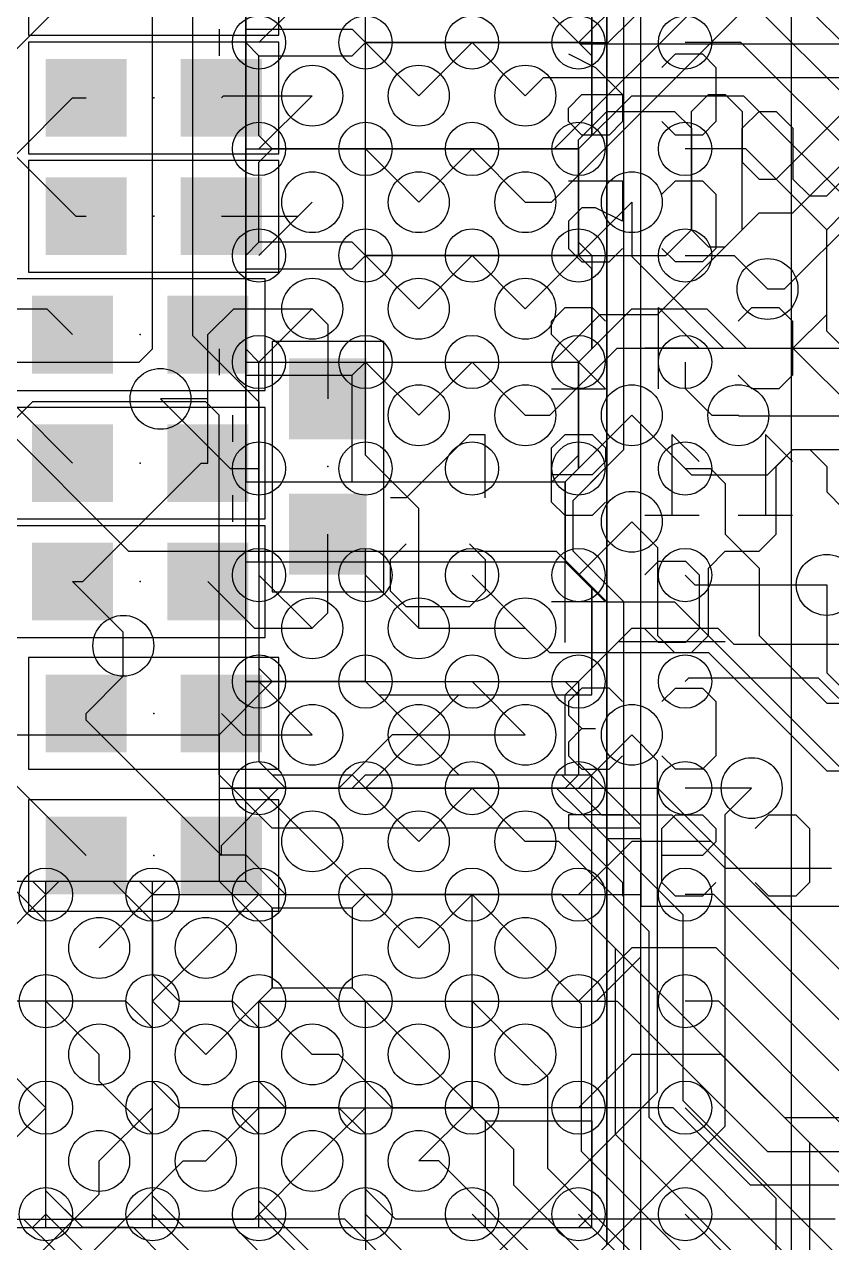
# Model space of a CAD drawing. Extents: x -61 to 136, y 23 to 123.
# Drawn here: x 74.24 to 80.3, y 63.39 to 72.54 of the extents above; entities that cross this region are included whole.
import ezdxf

# ---------------------------------------------------------------- set-up
doc = ezdxf.new("R2010")
doc.units = 0
for name, color, linetype in [('1', 14, 'CONTINUOUS'), ('13', 94, 'CONTINUOUS'), ('14', 94, 'CONTINUOUS'), ('15', 54, 'CONTINUOUS'), ('16', 134, 'CONTINUOUS'), ('18', 94, 'CONTINUOUS'), ('2', 251, 'CONTINUOUS'), ('21', 251, 'CONTINUOUS'), ('24', 54, 'CONTINUOUS'), ('26', 54, 'CONTINUOUS'), ('3', 214, 'CONTINUOUS'), ('4', 214, 'CONTINUOUS'), ('40', 134, 'CONTINUOUS'), ('41', 14, 'CONTINUOUS')]:
    doc.layers.add(name, color=color, linetype=linetype)

# ---------------------------------------------------------------- blocks, each defined once
blk = doc.blocks.new('RECT')
blk.add_solid([(-0.5, -0.5), (0.5, -0.5), (-0.5, 0.5), (0.5, 0.5)])
blk = doc.blocks.new('PIE')
blk.add_circle((0, 0), 0.5)
blk = doc.blocks.new('ROUNDV')
blk.add_circle((0, 0), 0.5)

msp = doc.modelspace()

# ---------------------------------------------------------------- linework, layer by layer
at = {"layer": '1'}
for p, q in [((81.661, 71.12), (79.581, 73.2)), ((76.4, 72.8), (76, 72.4)), ((78.4, 72.4), (78.8, 72.8)), ((79.6, 72.8), (81.407, 70.993)), ((76.8, 72.4), (77.2, 72)), ((77.6, 72.4), (78, 72)), ((79.619, 72.4), (79.2, 72.4)), ((81.153, 70.866), (79.619, 72.4)), ((76.4, 72), (76, 71.6)), ((78.4, 71.6), (78.8, 72)), ((78.8, 72), (79.638, 72)), ((79.638, 72), (80.7085, 70.9295)), ((76.8, 71.6), (77.2, 71.2)), ((77.6, 71.6), (78, 71.2)), ((79.657, 71.6), (79.2, 71.6)), ((80.264, 70.993), (79.657, 71.6)), ((76.4, 71.2), (76, 70.8)), ((78.4, 70.8), (78.8, 71.2)), ((80.264, 70.231), (80.264, 70.993)), ((76.8, 70.8), (77.2, 70.4)), ((77.6, 70.8), (78, 70.4)), ((79.2, 70.8), (79.568, 70.8)), ((79.568, 70.8), (79.8195, 70.5485)), ((76.4, 70.4), (76, 70)), ((78.4, 70), (78.8, 70.4)), ((78.8, 70.4), (79.3635, 70.4)), ((79.3635, 70.4), (79.6595, 70.104)), ((81.661, 68.834), (80.264, 70.231)), ((79.6595, 70.104), (80.01, 70.104)), ((80.01, 70.104), (81.026, 69.088)), ((76.8, 70), (77.2, 69.6)), ((77.6, 70), (78, 69.6)), ((79.2, 70), (79.2, 69.8)), ((75.2602, 69.723), (75.7832, 69.2)), ((79.2, 69.8), (79.4, 69.6)), ((78.4, 69.2), (78.8, 69.6)), ((79.4, 69.6), (79.6, 69.6)), ((79.883, 69.215), (80.01, 69.342)), ((80.01, 69.342), (80.137, 69.342)), ((80.137, 69.342), (80.264, 69.215)), ((75.7832, 69.2), (76, 69.2)), ((79.2, 69.2), (79.39, 69.2)), ((79.39, 69.2), (79.502, 69.088)), ((79.883, 68.707), (79.883, 69.215)), ((80.264, 69.215), (80.264, 69.0245)), ((79.502, 69.088), (79.502, 68.707)), ((80.264, 69.0245), (80.391, 68.8975)), ((78.4, 68.4), (78.8, 68.8)), ((79.502, 68.707), (79.629, 68.58)), ((79.756, 68.58), (79.883, 68.707)), ((79.629, 68.58), (79.756, 68.58)), ((76.4, 68), (76, 68.4)), ((76.8, 68.4), (77.2, 68)), ((78, 68), (77.6, 68.4)), ((79.2, 68.4), (79.274, 68.326)), ((79.274, 68.326), (80.264, 68.326)), ((78.4, 67.6), (78.8, 68)), ((78.8, 68), (79.447, 68)), ((79.447, 68), (79.5655, 67.8815)), ((79.5655, 67.8815), (80.7085, 67.8815)), ((79.2, 67.6), (79.2275, 67.6275)), ((79.2275, 67.6275), (80.2005, 67.6275)), ((80.2005, 67.6275), (81.026, 66.802)), ((76.4, 67.2), (76, 67.6)), ((77.2, 67.2), (76.8, 67.6)), ((78, 67.2), (77.6, 67.6)), ((78.8, 67.2), (78.4, 66.8)), ((76.4, 66.4), (76, 66.8)), ((77.2, 66.4), (76.8, 66.8)), ((78, 66.4), (77.6, 66.8)), ((79.7, 66.8), (79.2, 66.8)), ((78.8, 66.4), (78.4, 66)), ((79.396, 66.4), (78.8, 66.4)), ((81.153, 64.643), (79.396, 66.4)), ((74, 65.6), (74.4, 66)), ((75.2, 66), (74.8, 65.6)), ((75.6, 65.6), (76, 66)), ((77.2, 65.6), (76.8, 66)), ((78, 65.6), (77.6, 66)), ((79.415, 66), (79.2, 66)), ((80.899, 64.516), (79.415, 66)), ((78.8, 65.6), (78.4, 65.2)), ((79.434, 65.6), (78.8, 65.6)), ((80.645, 64.389), (79.434, 65.6)), ((74.8, 64.8), (74.4, 65.2)), ((75.2, 65.2), (75.6, 64.8)), ((76.4, 64.8), (76, 65.2)), ((77.2, 64.8), (76.8, 65.2)), ((78, 64.8), (77.6, 65.2)), ((79.453, 65.2), (79.2, 65.2)), ((80.391, 64.262), (79.453, 65.2)), ((78.8, 64.8), (78.4, 64.4)), ((79.472, 64.8), (78.8, 64.8)), ((80.137, 64.135), (79.472, 64.8)), ((74, 64), (74.4, 64.4)), ((74.8, 64), (75.2, 64.4)), ((75.6, 64), (76, 64.4)), ((76.4, 64), (76.8, 64.4)), ((77.2, 64), (77.6, 64.4)), ((79.883, 63.717), (79.2, 64.4)), ((80.137, 59.563), (80.137, 64.135)), ((79.883, 59.69), (79.883, 63.717)), ((74.8, 63.2), (74.4, 63.6)), ((75.6, 63.2), (75.2, 63.6)), ((76.4, 63.2), (76, 63.6)), ((77.2, 63.2), (76.8, 63.6)), ((78, 63.2), (77.6, 63.6)), ((78.8, 63.2), (78.4, 63.6)), ((79.629, 63.171), (79.2, 63.6))]:
    msp.add_line(p, q, dxfattribs=at)
at = {"layer": '13'}
for p, q in [((78.613, 63.373), (78.613, 79.883)), ((75.9, 72.5), (75.9, 73.2)), ((78.5, 73.2), (78.5, 72.4)), ((75.9, 71.6), (75.9, 72.5)), ((75.9, 72.5), (76.7, 72.5)), ((76.7, 72.5), (76.8, 72.4)), ((76.8, 72.4), (78.5, 72.4)), ((78.5, 71.7), (78.5, 72.4)), ((78.4, 71.6), (78.5, 71.7)), ((75.9, 70.7), (75.9, 71.6)), ((75.9, 71.6), (78.4, 71.6)), ((78.4, 71.6), (78.4, 70.8)), ((76.7, 70.7), (76.8, 70.8)), ((76.8, 70.8), (78.4, 70.8)), ((78.4, 70.8), (78.5, 70.7)), ((75.9, 69.9), (75.9, 70.7)), ((75.9, 70.7), (76.7, 70.7)), ((78.5, 70.1), (78.5, 70.7)), ((78.4, 70), (78.5, 70.1)), ((76.7, 69.9), (76.8, 70)), ((76.8, 70), (78.4, 70)), ((78.4, 70), (78.4, 69.2)), ((75.9, 66.8), (75.9, 69.9)), ((75.9, 69.9), (76.7, 69.9)), ((78.4, 69.2), (78.3, 69.1)), ((78.3, 69.1), (78.3, 68.5)), ((78.5, 68.3), (78.3, 68.5)), ((78.5, 67.7), (78.5, 68.3)), ((78.3, 67.5), (78.5, 67.7)), ((78.3, 66.9), (78.3, 67.5)), ((76.7, 66.8), (76.8, 66.9)), ((76.8, 66.9), (78.3, 66.9)), ((75.9, 66.8), (76.7, 66.8)), ((76.8, 66), (76.4, 66.4)), ((78.272, 66), (76.8, 66)), ((80.518, 63.754), (78.272, 66))]:
    msp.add_line(p, q, dxfattribs=at)
at = {"layer": '14'}
for p, q in [((78.613, 79.883), (78.613, 63.373)), ((76.8, 69.3), (76.8, 78)), ((78, 72.8), (78.41, 72.39)), ((78.41, 72.39), (90.297, 72.39)), ((78, 72), (78.136, 72.136)), ((78.136, 72.136), (90.17, 72.136)), ((78.4, 71.669), (78.613, 71.882)), ((78.613, 71.882), (79.121, 71.882)), ((79.121, 71.882), (79.248, 71.755)), ((79.629, 71.755), (79.756, 71.882)), ((79.756, 71.882), (79.883, 71.882)), ((79.883, 71.882), (80.01, 71.755)), ((79.248, 71.755), (79.248, 70.993)), ((79.629, 70.993), (79.629, 71.755)), ((80.01, 71.755), (80.01, 71.374)), ((78.4, 70.8), (78.4, 71.669)), ((79.9465, 70.5485), (81.026, 71.628)), ((80.01, 71.374), (80.137, 71.247)), ((80.264, 71.247), (80.391, 71.374)), ((78.8, 71.2), (78.8, 70.7933)), ((80.137, 71.247), (80.264, 71.247)), ((79.248, 70.993), (79.375, 70.866)), ((79.502, 70.866), (79.629, 70.993)), ((79.375, 70.866), (79.502, 70.866)), ((78, 70.4), (78.4, 70.8)), ((78.8, 70.7933), (79.4893, 70.104)), ((79.8195, 70.5485), (79.9465, 70.5485)), ((79.4893, 70.104), (80.391, 70.104)), ((77.2, 68.9), (76.8, 69.3)), ((77.2, 68), (77.2, 68.9)), ((76.8, 67.6), (76.8, 68.6)), ((77.2, 68), (78, 68)), ((78.3, 67.5), (78.7, 67.9)), ((78.7, 67.9), (79.5, 67.9)), ((76.8, 67.6), (75.9, 67.6)), ((77.2, 67.2), (76.8, 67.6)), ((77.2, 67.2), (77.5, 67.5)), ((77.5, 67.5), (78.3, 67.5)), ((77, 67.2), (76.6, 66.8)), ((77.2, 67.2), (77, 67.2)), ((77.2, 67.2), (77.5, 66.9)), ((77.5, 66.9), (78.273, 66.9)), ((78.273, 66.9), (78.573, 66.6)), ((76.6, 66.8), (75.8, 66.8)), ((78.573, 66.6), (79.1, 66.6)), ((79.1, 66.6), (79.5, 66.2)), ((79.5, 66.2), (80.3, 66.2)), ((74.4, 65.8), (74.15, 66.05)), ((74.8, 65.6), (75.2, 66)), ((75.2, 66), (78.272, 66)), ((78.272, 66), (79.9465, 64.3255)), ((74.4, 63.776), (74.4, 65.8)), ((75.2, 65.2), (75.6, 65.6)), ((75.2, 64.6), (75.2, 65.2)), ((75.6, 64.8), (76, 65.2)), ((76, 65.2), (78.691, 65.2)), ((78.691, 65.2), (79.8195, 64.0715)), ((76.6, 64.8), (76.4, 64.8)), ((77, 64.4), (76.6, 64.8)), ((75.4, 64.4), (75.2, 64.6)), ((76.6, 64.4), (75.4, 64.4)), ((76.8, 64.2), (76.6, 64.4)), ((79.11, 64.4), (77, 64.4)), ((79.6925, 63.8175), (79.11, 64.4)), ((79.9465, 64.3255), (80.7085, 64.3255)), ((76.8, 63.789), (76.8, 64.2)), ((79.8195, 64.0715), (80.5815, 64.0715)), ((74.6125, 63.5635), (74.4, 63.776)), ((77.0255, 63.5635), (76.8, 63.789)), ((80.4545, 63.8175), (79.6925, 63.8175)), ((74.4855, 63.3095), (74.2315, 63.5635)), ((76.6445, 63.5635), (74.6125, 63.5635)), ((76.8985, 63.3095), (76.6445, 63.5635)), ((80.3275, 63.5635), (77.0255, 63.5635))]:
    msp.add_line(p, q, dxfattribs=at)
at = {"layer": '15'}
for p, q in [((75.5, 75.8), (75.5, 70.2)), ((75.2, 70.1), (75.2, 75.7)), ((75.9, 72.4), (75.9, 73.2)), ((76.8, 72.4), (76.8, 73.1)), ((78.5, 72.5), (78.5, 73.1)), ((78.4, 72.4), (78.5, 72.5)), ((76, 72.3), (75.9, 72.4)), ((76.7, 72.3), (76.8, 72.4)), ((78.4, 72.4), (76.8, 72.4)), ((78.5, 72.3), (78.4, 72.4)), ((76, 72.3), (76.7, 72.3)), ((76, 71.7), (76, 72.3)), ((78.5, 71.7), (78.5, 72.3)), ((76.1, 71.6), (76, 71.7)), ((78.4, 71.6), (78.5, 71.7)), ((76, 71.5), (76.1, 71.6)), ((78.4, 71.6), (76.1, 71.6)), ((78.4, 70.8), (78.4, 71.6)), ((76, 70.9), (76, 71.5)), ((75.9, 70.8), (76, 70.9)), ((76.7, 70.9), (76, 70.9)), ((76.8, 70.8), (76.7, 70.9)), ((75.9, 70.1), (75.9, 70.8)), ((76.8, 70), (76.8, 70.8)), ((76.8, 70.8), (78.4, 70.8)), ((78.4, 70.8), (78.5, 70.7)), ((78.5, 70.1), (78.5, 70.7)), ((75.5, 70.2), (76, 69.7)), ((75.1, 70), (75.2, 70.1)), ((76, 70), (75.9, 70.1)), ((78.4, 70), (78.5, 70.1)), ((73.8, 70), (75.1, 70)), ((76, 69.9), (76, 70)), ((76.7, 69.9), (76.8, 70)), ((76.8, 70), (78.4, 70)), ((78.4, 69.2), (78.4, 70)), ((76, 69.1), (76, 69.9)), ((76, 69.9), (76.7, 69.9)), ((76.7, 69.1), (76.7, 69.9)), ((74.3, 69.7), (73.5, 68.9)), ((75.6, 69.7), (74.3, 69.7)), ((75.7, 69.6), (75.6, 69.7)), ((76, 69.7), (76, 67)), ((75.7, 66.9), (75.7, 69.6)), ((78.3, 69.1), (78.4, 69.2)), ((76, 68.5), (76, 69.1)), ((76, 69.1), (76.7, 69.1)), ((76.7, 69.1), (78.3, 69.1)), ((78.3, 68.5), (78.3, 69.1)), ((76, 68.5), (76, 67.7)), ((76, 68.5), (78.3, 68.5)), ((78.3, 68.5), (78.5, 68.3)), ((78.5, 68.3), (78.5, 67.7)), ((76, 67.7), (76.1, 67.6)), ((78.4, 67.6), (78.5, 67.7)), ((76.1, 67.6), (76, 67.5)), ((76.1, 67.6), (78.4, 67.6)), ((78.4, 67.6), (78.4, 66.9)), ((76, 67.5), (76, 67)), ((76, 67), (76.2, 66.8)), ((76, 67), (76.1, 66.9)), ((76.1, 66.5), (75.7, 66.9)), ((76.1, 66.9), (76.7, 66.9)), ((76.7, 66.9), (76.8, 66.8)), ((78.4, 66.9), (78.3, 66.8)), ((76.2, 66.8), (78.996, 66.8)), ((78.3, 66.8), (76.8, 66.8)), ((78.996, 66.8), (84.074, 61.722)), ((78.867, 66.5), (76.1, 66.5)), ((78.867, 63.119), (78.867, 66.5)), ((73.7, 66.1), (74.3, 66.1)), ((74.3, 66.1), (74.4, 66)), ((74.4, 66), (74.5, 66.1)), ((74.5, 66.1), (75.1, 66.1)), ((75.1, 66.1), (75.2, 66)), ((75.2, 66), (75.3, 66.1)), ((75.3, 66.1), (75.9, 66.1)), ((75.9, 66.1), (76.1, 65.9)), ((74.4, 63.6), (74.4, 66)), ((75.2, 63.5), (75.2, 66)), ((76.7, 65.9), (76.8, 66)), ((77.6, 66), (76.8, 66)), ((77.6, 66), (78.5, 66)), ((77.6, 65.2), (77.6, 66)), ((78.5, 65.2), (78.5, 66)), ((76.1, 65.3), (76.1, 65.9)), ((76.1, 65.9), (76.7, 65.9)), ((76.7, 65.9), (76.7, 65.3)), ((76, 65.2), (76.1, 65.3)), ((76.8, 65.2), (76.7, 65.3)), ((76, 64.4), (76, 65.2)), ((76.8, 64.4), (76.8, 65.2)), ((76.8, 65.2), (77.6, 65.2)), ((77.6, 64.4), (77.6, 65.2)), ((77.6, 65.2), (78.5, 65.2)), ((78.5, 64.3), (78.5, 65.2)), ((76, 63.5), (76, 64.4)), ((76, 64.4), (76.8, 64.4)), ((76.8, 63.5), (76.8, 64.4)), ((76.8, 64.4), (77.6, 64.4)), ((77.7, 64.3), (77.6, 64.4)), ((77.7, 63.5), (77.7, 64.3)), ((77.7, 64.3), (78.5, 64.3)), ((78.5, 64.3), (78.5, 63.6)), ((74.3, 63.5), (74.4, 63.6)), ((74.4, 63.6), (74.5, 63.5)), ((78.4, 63.5), (78.5, 63.6)), ((73.7, 63.5), (74.3, 63.5)), ((74.5, 63.5), (75.2, 63.5)), ((75.2, 63.5), (76, 63.5)), ((76, 63.5), (76.8, 63.5)), ((76.8, 63.5), (77.7, 63.5)), ((77.7, 63.5), (78.4, 63.5))]:
    msp.add_line(p, q, dxfattribs=at)
at = {"layer": '16'}
for p, q in [((78.623, 72.4), (79.375, 73.152)), ((74.7014, 72.8726), (74, 72.1712)), ((78.2167, 71.6), (79.5147, 72.898)), ((78.1977, 71.2), (79.6417, 72.644)), ((77.2, 72), (77.6, 72.4)), ((77.6, 72.4), (78.623, 72.4)), ((79.883, 71.374), (80.899, 72.39)), ((80.01, 71.12), (81.026, 72.136)), ((79.248, 71.882), (79.375, 72.009)), ((79.375, 72.009), (79.502, 72.009)), ((79.502, 72.009), (79.629, 71.882)), ((74.168, 71.5518), (74.5998, 71.9836)), ((74.5998, 71.9836), (74.7014, 71.9836)), ((75.7174, 71.9836), (75.7338, 72)), ((75.7338, 72), (76.4, 72)), ((79.248, 70.993), (79.248, 71.882)), ((79.629, 71.882), (79.629, 71.501)), ((74.168, 71.5518), (74.6252, 71.0946)), ((77.2, 71.2), (77.6, 71.6)), ((77.6, 71.6), (78.2167, 71.6)), ((79.629, 71.501), (79.756, 71.374)), ((79.756, 71.374), (79.883, 71.374)), ((76.2946, 71.0946), (76.4, 71.2)), ((78, 71.2), (78.1977, 71.2)), ((74.6252, 71.0946), (74.7014, 71.0946)), ((75.7174, 71.0946), (76.2946, 71.0946)), ((78.994, 70.358), (79.756, 71.12)), ((79.756, 71.12), (80.01, 71.12)), ((80.264, 70.993), (80.391, 71.12)), ((79.055, 70.8), (79.248, 70.993)), ((80.264, 70.358), (80.264, 70.993)), ((77.2, 70.4), (77.6, 70.8)), ((77.6, 70.8), (79.055, 70.8)), ((74, 70.4), (74.4054, 70.4)), ((74.4054, 70.4), (74.5998, 70.2056)), ((75.6158, 70.2056), (75.8102, 70.4)), ((75.8102, 70.4), (76.4, 70.4)), ((76.4, 70.4), (76.5175, 70.2825)), ((78.2042, 70), (78.5622, 70.358)), ((78.5622, 70.358), (78.994, 70.358)), ((80.01, 70.104), (80.264, 70.358)), ((76.5175, 70.2825), (76.5175, 69.723)), ((75.6158, 69.723), (75.6158, 70.2056)), ((78.1852, 69.6), (78.6892, 70.104)), ((78.6892, 70.104), (80.01, 70.104)), ((77.2, 69.6), (77.6, 70)), ((77.6, 70), (78.2042, 70)), ((75.6158, 69.723), (75.2602, 69.723)), ((75.6158, 69.2404), (75.6158, 69.723)), ((74.1652, 69.675), (74.5998, 69.2404)), ((78, 69.6), (78.1852, 69.6)), ((78.8, 69.6), (79.2485, 69.1515)), ((79.6, 69.6), (79.604, 69.596)), ((79.604, 69.596), (83.312, 69.596)), ((79.8195, 69.1515), (80.01, 69.342)), ((80.01, 69.342), (83.439, 69.342)), ((74.676, 68.3514), (75.565, 69.2404)), ((75.565, 69.2404), (75.6158, 69.2404)), ((79.2485, 69.1515), (79.8195, 69.1515)), ((76.5175, 68.1175), (76.5175, 68.707)), ((74.9808, 67.9704), (74.5998, 68.3514)), ((74.5998, 68.3514), (74.676, 68.3514)), ((75.6158, 68.3514), (75.9672, 68)), ((80.264, 68.326), (80.264, 67.6656)), ((76.4, 68), (76.5175, 68.1175)), ((75.9672, 68), (76.4, 68)), ((77.2, 68), (78, 68)), ((78, 68), (78.182, 67.818)), ((74.9808, 67.8688), (74.9808, 67.9704)), ((74.9808, 67.6402), (74.9808, 67.8688)), ((78.182, 67.818), (79.375, 67.818)), ((79.375, 67.818), (80.264, 66.929)), ((74.7014, 67.3608), (74.9808, 67.6402)), ((80.264, 67.6656), (80.5561, 67.3735)), ((74.7014, 67.31), (74.7014, 67.3608)), ((75.7174, 67.3608), (75.8782, 67.2)), ((75.7174, 66.294), (74.7014, 67.31)), ((75.8782, 67.2), (76.4, 67.2)), ((76.8, 66.8), (77.2, 67.2)), ((77.2, 67.2), (78, 67.2)), ((80.264, 66.929), (81.153, 66.929)), ((74.168, 66.8274), (74.7014, 66.294)), ((75.7174, 66.3702), (76.1472, 66.8)), ((76.1472, 66.8), (76.1972, 66.8)), ((76.1972, 66.8), (76.6, 66.8)), ((76.6, 66.8), (76.8, 66.8)), ((77.6, 66.8), (77.2, 66.4)), ((78.234, 66.8), (77.6, 66.8)), ((79.1845, 65.8495), (78.234, 66.8)), ((75.7174, 66.294), (75.7174, 66.3702)), ((78.253, 66.4), (78, 66.4)), ((78.9305, 65.7225), (78.253, 66.4)), ((77.6, 66), (77.2, 65.6)), ((78.272, 66), (77.6, 66)), ((78.6765, 65.5955), (78.272, 66)), ((79.1845, 64.4525), (79.1845, 65.8495)), ((78.9305, 64.3255), (78.9305, 65.7225)), ((78.4225, 65.1775), (78, 65.6)), ((78.6765, 64.1985), (78.6765, 65.5955)), ((78.4225, 64.0715), (78.4225, 65.1775)), ((77.9145, 64.0855), (77.2, 64.8)), ((78.1685, 64.6315), (78, 64.8)), ((78.1685, 63.9445), (78.1685, 64.6315)), ((81.534, 62.103), (79.1845, 64.4525)), ((81.28, 61.976), (78.9305, 64.3255)), ((81.026, 61.849), (78.6765, 64.1985)), ((77.9145, 63.8175), (77.9145, 64.0855)), ((80.772, 61.722), (78.4225, 64.0715)), ((72.136, 60.706), (75.43, 64)), ((74.8, 63.751), (74.8, 64)), ((75.43, 64), (75.6, 64)), ((77.351, 64), (77.2, 64)), ((80.01, 61.341), (77.351, 64)), ((80.518, 61.595), (78.1685, 63.9445)), ((80.264, 61.468), (77.9145, 63.8175)), ((71.882, 60.833), (74.8, 63.751))]:
    msp.add_line(p, q, dxfattribs=at)
at = {"layer": '2'}
for p, q in [((78.867, 63.119), (78.867, 80.137)), ((75.9, 72.5), (75.9, 73.2)), ((78.5, 72.4), (78.5, 73.2)), ((75.9, 72.5), (76.7, 72.5)), ((75.9, 71.6), (75.9, 72.5)), ((76.7, 72.5), (76.8, 72.4)), ((78.5, 72.4), (76.8, 72.4)), ((78.5, 71.7), (78.5, 72.4)), ((78.4, 71.6), (78.5, 71.7)), ((75.9, 71.6), (78.4, 71.6)), ((75.9, 70.7), (75.9, 71.6)), ((78.4, 71.6), (78.4, 70.8)), ((76.7, 70.7), (76.8, 70.8)), ((76.8, 70.8), (78.4, 70.8)), ((78.5, 70.7), (78.4, 70.8)), ((75.9, 70.7), (76.7, 70.7)), ((75.9, 70), (75.9, 70.7)), ((78.5, 70.1), (78.5, 70.7)), ((78.4, 70), (78.5, 70.1)), ((75.9, 69.1), (75.9, 70)), ((75.9, 70), (78.4, 70)), ((78.4, 70), (78.4, 69.2)), ((78.3, 69.1), (78.4, 69.2)), ((75.9, 68.5), (75.9, 69.1)), ((75.9, 69.1), (78.3, 69.1)), ((78.3, 68.5), (78.3, 69.1)), ((75.9, 67.6), (75.9, 68.5)), ((75.9, 68.5), (78.3, 68.5)), ((78.3, 68.5), (78.5, 68.3)), ((78.5, 67.5), (78.5, 68.3)), ((75.9, 67.6), (76.8, 67.6)), ((75.9, 66.8), (75.9, 67.6)), ((76.8, 67.6), (76.9, 67.5)), ((76.9, 67.5), (78.5, 67.5)), ((76.8, 66.8), (76.9, 66.9)), ((76.9, 66.9), (78.5, 66.9)), ((78.5, 66), (78.5, 66.9)), ((75.9, 66.8), (76.8, 66.8)), ((75.9, 66.1), (75.9, 66.8)), ((73.6, 66.1), (74.4, 66.1)), ((74.4, 66.1), (75.2, 66.1)), ((74.4, 63.5), (74.4, 66.1)), ((75.2, 63.5), (75.2, 66.1)), ((75.2, 66.1), (75.9, 66.1)), ((75.9, 66.1), (76.1, 65.9)), ((76.7, 65.9), (76.8, 66)), ((76.8, 66), (78.5, 66)), ((78.5, 65.2), (78.5, 66)), ((76.1, 65.9), (76.1, 65.3)), ((76.1, 65.9), (76.7, 65.9)), ((76, 65.2), (76.1, 65.3)), ((76.1, 65.3), (76.7, 65.3)), ((76.8, 65.2), (76.7, 65.3)), ((76, 63.5), (76, 65.2)), ((76.8, 65.2), (77.6, 65.2)), ((76.8, 63.5), (76.8, 65.2)), ((77.6, 65.2), (78.5, 65.2)), ((77.6, 65.2), (77.6, 64.4)), ((78.5, 63.5), (78.5, 65.2)), ((77.7, 64.3), (77.6, 64.4)), ((77.7, 63.5), (77.7, 64.3)), ((73.6, 63.5), (74.4, 63.5)), ((74.4, 63.5), (75.2, 63.5)), ((75.2, 63.5), (76, 63.5)), ((76, 63.5), (76.8, 63.5)), ((76.8, 63.5), (77.7, 63.5)), ((77.7, 63.5), (78.5, 63.5))]:
    msp.add_line(p, q, dxfattribs=at)
at = {"layer": '21'}
msp.add_line((80, 63), (80, 80.6), dxfattribs=at)
at = {"layer": '24'}
for p in [(75.2094, 71.9836), (75.2094, 71.0946), (75.1078, 70.2056), (75.1078, 69.2404), (76.5175, 69.215), (75.1078, 68.3514), (75.2094, 67.3608), (75.2094, 66.294)]:
    msp.add_point(p, dxfattribs=at)
at = {"layer": '26'}
for p, q in [((78.3237, 72.3143), (78.5271, 72.2126)), ((79.0253, 72.2126), (79.127, 72.3143)), ((79.127, 72.3143), (79.3304, 72.3143)), ((79.3304, 72.3143), (79.4321, 72.2126)), ((78.5271, 72.2126), (78.7304, 72.0093)), ((79.4321, 72.2126), (79.4321, 71.8059)), ((78.3237, 71.9076), (78.4254, 72.0093)), ((78.4254, 72.0093), (78.7304, 72.0093)), ((78.7304, 72.0093), (78.7304, 71.8059)), ((78.3237, 71.8059), (78.3237, 71.9076)), ((78.4254, 71.7042), (78.3237, 71.8059)), ((78.7304, 71.8059), (78.6288, 71.7042)), ((79.127, 71.7042), (79.0253, 71.8059)), ((79.4321, 71.8059), (79.3304, 71.7042)), ((78.6288, 71.7042), (78.4254, 71.7042)), ((79.3304, 71.7042), (79.127, 71.7042)), ((78.3237, 71.3618), (78.7304, 71.3618)), ((78.7304, 71.3618), (78.7304, 71.0568)), ((79.0253, 71.2601), (79.127, 71.3618)), ((79.127, 71.3618), (79.3304, 71.3618)), ((79.3304, 71.3618), (79.4321, 71.2601)), ((79.4321, 71.2601), (79.4321, 70.8534)), ((78.4254, 71.1584), (78.3237, 71.0568)), ((78.5271, 71.1584), (78.4254, 71.1584)), ((78.7304, 71.0568), (78.5271, 71.1584)), ((78.3237, 71.0568), (78.3237, 70.8534)), ((78.3237, 70.8534), (78.4254, 70.7517)), ((78.6288, 70.7517), (78.7304, 70.8534)), ((79.127, 70.7517), (79.0253, 70.8534)), ((79.4321, 70.8534), (79.3304, 70.7517)), ((78.4254, 70.7517), (78.6288, 70.7517)), ((79.3304, 70.7517), (79.127, 70.7517)), ((78.1967, 70.3076), (78.2984, 70.4093)), ((78.2984, 70.4093), (78.5018, 70.4093)), ((78.5018, 70.4093), (78.6034, 70.3076)), ((79, 69.7992), (79, 70.4093)), ((79, 70.4093), (79.3051, 70.1043)), ((79.6, 70.3076), (79.7017, 70.4093)), ((79.7017, 70.4093), (79.905, 70.4093)), ((79.905, 70.4093), (80.0067, 70.3076)), ((78.1967, 70.2059), (78.1967, 70.3076)), ((80.0067, 70.3076), (80.0067, 69.9009)), ((78.6034, 69.7992), (78.1967, 70.2059)), ((79.3051, 70.1043), (78.8983, 70.1043)), ((79.7017, 69.7992), (79.6, 69.9009)), ((80.0067, 69.9009), (79.905, 69.7992)), ((78.1967, 69.7992), (78.6034, 69.7992)), ((79.905, 69.7992), (79.7017, 69.7992)), ((77.5806, 69.454), (77.106, 68.9795)), ((77.6992, 69.454), (77.5806, 69.454)), ((77.6992, 68.9795), (77.6992, 69.454)), ((78.1967, 69.3551), (78.2984, 69.4568)), ((78.2984, 69.4568), (78.5018, 69.4568)), ((78.5018, 69.4568), (78.6034, 69.3551)), ((79.3051, 69.2534), (79.1017, 69.4568)), ((79.1017, 69.4568), (79.1017, 68.8467)), ((80.0067, 69.2534), (79.8033, 69.4568)), ((79.8033, 69.4568), (79.8033, 68.8467)), ((78.1967, 68.9484), (78.1967, 69.3551)), ((78.6034, 69.3551), (78.6034, 69.2534)), ((78.6034, 69.2534), (78.5018, 69.1518)), ((78.5018, 69.1518), (78.1967, 69.1518)), ((77.106, 68.9795), (76.9874, 68.9795)), ((78.2984, 68.8467), (78.1967, 68.9484)), ((78.6034, 68.9484), (78.5018, 68.8467)), ((78.5018, 68.8467), (78.2984, 68.8467)), ((79.3051, 68.8467), (78.8983, 68.8467)), ((80.0067, 68.8467), (79.6, 68.8467)), ((76.9874, 68.5168), (77.106, 68.6354)), ((77.5806, 68.6354), (77.6992, 68.5168)), ((76.9874, 68.2795), (76.9874, 68.5168)), ((77.6992, 68.5168), (77.6992, 68.2795)), ((78.2984, 67.8942), (78.2984, 68.5043)), ((78.2984, 68.5043), (78.6034, 68.1993)), ((78.8983, 68.4026), (79, 68.5043)), ((79, 68.5043), (79.2034, 68.5043)), ((79.2034, 68.5043), (79.3051, 68.4026)), ((79.3051, 68.4026), (79.3051, 67.9959)), ((77.106, 68.1609), (76.9874, 68.2795)), ((77.6992, 68.2795), (77.5806, 68.1609)), ((78.6034, 68.1993), (78.1967, 68.1993)), ((77.5806, 68.1609), (77.106, 68.1609)), ((79, 67.8942), (78.8983, 67.9959)), ((79.3051, 67.9959), (79.2034, 67.8942)), ((79.2034, 67.8942), (79, 67.8942)), ((78.4254, 67.5518), (78.3237, 67.4501)), ((78.6288, 67.5518), (78.4254, 67.5518)), ((78.7304, 67.4501), (78.6288, 67.5518)), ((79.0253, 67.4501), (79.127, 67.5518)), ((79.127, 67.5518), (79.3304, 67.5518)), ((79.3304, 67.5518), (79.4321, 67.4501)), ((78.3237, 67.4501), (78.3237, 67.3484)), ((79.4321, 67.4501), (79.4321, 67.0434)), ((78.3237, 67.3484), (78.4254, 67.2468)), ((78.4254, 67.2468), (78.3237, 67.1451)), ((78.4254, 67.2468), (78.5271, 67.2468)), ((78.3237, 67.1451), (78.3237, 67.0434)), ((78.3237, 67.0434), (78.4254, 66.9417)), ((78.6288, 66.9417), (78.7304, 67.0434)), ((79.127, 66.9417), (79.0253, 67.0434)), ((79.4321, 67.0434), (79.3304, 66.9417)), ((78.4254, 66.9417), (78.6288, 66.9417)), ((79.3304, 66.9417), (79.127, 66.9417)), ((78.7304, 66.5993), (78.3237, 66.5993)), ((78.3237, 66.5993), (78.3237, 66.4976)), ((79.0253, 66.4976), (79.127, 66.5993)), ((79.127, 66.5993), (79.3304, 66.5993)), ((79.3304, 66.5993), (79.4321, 66.4976)), ((79.727, 66.4976), (79.8287, 66.5993)), ((79.8287, 66.5993), (80.032, 66.5993)), ((80.032, 66.5993), (80.1337, 66.4976)), ((78.3237, 66.4976), (78.7304, 66.0909)), ((79.0253, 66.0909), (79.0253, 66.4976)), ((79.4321, 66.4976), (79.4321, 66.3959)), ((80.1337, 66.4976), (80.1337, 66.0909)), ((79.4321, 66.3959), (79.3304, 66.2943)), ((79.3304, 66.2943), (79.0253, 66.2943)), ((78.7304, 66.0909), (78.7304, 65.9892)), ((79.127, 65.9892), (79.0253, 66.0909)), ((79.4321, 66.0909), (79.3304, 65.9892)), ((79.8287, 65.9892), (79.727, 66.0909)), ((80.1337, 66.0909), (80.032, 65.9892)), ((79.3304, 65.9892), (79.127, 65.9892)), ((80.032, 65.9892), (79.8287, 65.9892))]:
    msp.add_line(p, q, dxfattribs=at)
at = {"layer": '3'}
for p, q in [((78.74, 69.342), (78.74, 80.01)), ((75.9, 72.5), (75.9, 73.2)), ((78.5, 73.2), (78.5, 72.4)), ((75.9, 71.6), (75.9, 72.5)), ((75.9, 72.5), (76.7, 72.5)), ((76.7, 72.5), (76.8, 72.4)), ((76.8, 72.4), (78.5, 72.4)), ((78.5, 71.7), (78.5, 72.4)), ((78.4, 71.6), (78.5, 71.7)), ((75.9, 70.7), (75.9, 71.6)), ((75.9, 71.6), (78.4, 71.6)), ((78.4, 71.6), (78.4, 70.9)), ((78.4, 70.9), (78.5, 70.8)), ((76.7, 70.7), (76.8, 70.8)), ((76.8, 70.8), (78.5, 70.8)), ((78.5, 70.8), (78.5, 70.1)), ((75.9, 70.7), (75.9, 70.1)), ((75.9, 70.7), (76.7, 70.7)), ((75.9, 70.1), (76, 70)), ((78.4, 70), (78.5, 70.1)), ((76, 70), (78.4, 70)), ((78.359, 68.961), (78.74, 69.342)), ((78.359, 68.58), (78.359, 68.961)), ((78.8, 68.8), (78.994, 68.606)), ((78.74, 68.199), (78.359, 68.58)), ((78.994, 68.606), (78.994, 67.945)), ((79.375, 68.453), (79.502, 68.58)), ((79.502, 68.58), (79.629, 68.58)), ((79.629, 68.58), (79.756, 68.453)), ((79.375, 67.945), (79.375, 68.453)), ((79.756, 68.453), (79.756, 67.945)), ((78.74, 63.246), (78.74, 68.199)), ((78.994, 67.945), (79.121, 67.818)), ((79.248, 67.818), (79.375, 67.945)), ((79.756, 67.945), (80.264, 67.437)), ((79.121, 67.818), (79.248, 67.818)), ((75.7, 67.2), (76.1, 67.6)), ((76.1, 67.6), (78.3, 67.6)), ((78.3, 67.6), (78.4, 67.5)), ((78.4, 67.5), (78.4, 66.9896)), ((80.264, 67.437), (81.026, 67.437)), ((72.3, 67.2), (75.7, 67.2)), ((75.7, 67.2), (75.7, 66.8)), ((78.4, 66.9896), (78.867, 66.5226)), ((75.7, 66.8), (75.7, 66.3)), ((75.7, 66.8), (78.234, 66.8)), ((78.234, 66.8), (78.613, 66.421)), ((78.867, 66.421), (78.867, 66.5226)), ((78.613, 66.421), (78.867, 66.421)), ((78.867, 66.421), (78.867, 66)), ((75.7, 66.3), (75.9, 66.3)), ((75.7, 66.3), (75.7, 66.1)), ((75.9, 66.3), (76.2, 66)), ((70.6, 66.1), (74.9, 66.1)), ((74.9, 66.1), (75.2, 65.8)), ((75.7, 66.1), (76.6, 65.2)), ((76.2, 66), (78.867, 66)), ((78.867, 66), (78.867, 65.913)), ((78.867, 65.913), (80.899, 65.913)), ((78.867, 65.532), (78.867, 65.913)), ((75.2, 65.8), (75.2, 65.4)), ((78.535, 65.2), (78.867, 65.532)), ((75.2, 65.4), (75.4, 65.2)), ((75, 65.2), (72.2, 65.2)), ((75.2, 65), (75, 65.2)), ((75.4, 65.2), (75.8, 65.2)), ((75.8, 65.2), (76, 65)), ((76.6, 65.2), (78.535, 65.2)), ((75.2, 64.6), (75.2, 65)), ((76, 65), (76, 64.6)), ((74.4, 64.4), (74, 64.8)), ((74.8, 64.6), (74.8, 64.8)), ((75.2, 64.2), (74.8, 64.6)), ((75.4, 64.4), (75.2, 64.6)), ((76, 64.6), (76.2, 64.4)), ((74.4, 63.776), (74.4, 64.4)), ((75.8, 64.4), (75.4, 64.4)), ((76, 64.2), (75.8, 64.4)), ((76.2, 64.4), (76.6, 64.4)), ((76.6, 64.4), (76.8, 64.2)), ((75.2, 63.738), (75.2, 64.2)), ((76, 63.7), (76, 64.2)), ((76.8, 64.2), (76.8, 63.281)), ((74.676, 63.5), (74.4, 63.776)), ((75.438, 63.5), (75.2, 63.738)), ((80.391, 59.309), (76, 63.7)), ((75.057, 63.5), (74.676, 63.5)), ((75.311, 63.246), (75.057, 63.5)), ((75.819, 63.5), (75.438, 63.5)), ((76.835, 62.484), (75.819, 63.5))]:
    msp.add_line(p, q, dxfattribs=at)
at = {"layer": '4'}
for p, q in [((78.613, 69.215), (78.613, 79.883)), ((75.9, 73.2), (75.9, 72.5)), ((78.5, 73.2), (78.5, 72.4)), ((75.9, 72.5), (75.9, 71.6)), ((75.9, 72.5), (76.7, 72.5)), ((76.7, 72.5), (76.8, 72.4)), ((78.5, 72.4), (76.8, 72.4)), ((78.5, 72.4), (78.5, 71.7)), ((78.4, 71.6), (78.5, 71.7)), ((75.9, 71.6), (75.9, 70.7)), ((75.9, 71.6), (78.4, 71.6)), ((78.4, 71.6), (78.4, 70.8)), ((76.7, 70.7), (76.8, 70.8)), ((78.4, 70.8), (76.8, 70.8)), ((78.4, 70.8), (78.5, 70.7)), ((75.9, 70.7), (75.9, 70)), ((75.9, 70.7), (76.7, 70.7)), ((78.5, 70.7), (78.5, 70.1)), ((78.4, 70), (78.5, 70.1)), ((75.9, 70), (78.4, 70)), ((75.9, 70), (75.9, 69.1)), ((78.4, 70), (78.4, 69.3)), ((73.925, 69.675), (75.02, 68.58)), ((78.2, 69.1), (78.4, 69.3)), ((78.359, 68.961), (78.613, 69.215)), ((75.9, 69.1), (78.2, 69.1)), ((78.359, 68.58), (78.359, 68.961)), ((75.02, 68.58), (78.232, 68.58)), ((78.232, 68.58), (78.613, 68.199)), ((78.613, 68.326), (78.359, 68.58)), ((78.613, 63.373), (78.613, 68.326)), ((78.613, 68.199), (79.121, 68.199)), ((79.121, 68.199), (80.391, 66.929)), ((78.994, 67.006), (78.8, 67.2)), ((78.994, 64.516), (78.994, 67.006)), ((79.502, 66.602), (79.7, 66.8)), ((79.502, 64.262), (79.502, 66.602)), ((77.47, 62.992), (78.994, 64.516)), ((77.724, 62.484), (79.502, 64.262)), ((75.9635, 63.5635), (76.4, 64)), ((73.9775, 63.5635), (75.9635, 63.5635))]:
    msp.add_line(p, q, dxfattribs=at)
at = {"layer": '40'}
for p, q in [((74.2696, 73.2917), (74.2696, 72.4535)), ((76.1492, 72.4535), (76.1492, 73.2917)), ((74.2696, 72.4535), (76.1492, 72.4535)), ((76.1492, 72.4027), (74.2696, 72.4027)), ((74.2696, 72.4027), (74.2696, 71.5645)), ((76.1492, 71.5645), (76.1492, 72.4027)), ((74.2696, 71.5645), (76.1492, 71.5645)), ((76.1492, 71.5137), (74.2696, 71.5137)), ((74.2696, 71.5137), (74.2696, 70.6755)), ((76.1492, 70.6755), (76.1492, 71.5137)), ((74.2696, 70.6755), (76.1492, 70.6755)), ((76.0476, 70.6247), (74.168, 70.6247)), ((76.0476, 69.7865), (76.0476, 70.6247)), ((76.0984, 70.1548), (76.0984, 68.2752)), ((76.9366, 70.1548), (76.0984, 70.1548)), ((76.9366, 68.2752), (76.9366, 70.1548)), ((74.168, 69.7865), (76.0476, 69.7865)), ((76.0476, 69.6595), (74.168, 69.6595)), ((76.0476, 68.8213), (76.0476, 69.6595)), ((74.168, 68.8213), (76.0476, 68.8213)), ((76.0476, 68.7705), (74.168, 68.7705)), ((76.0476, 67.9323), (76.0476, 68.7705)), ((76.0984, 68.2752), (76.9366, 68.2752)), ((74.168, 67.9323), (76.0476, 67.9323)), ((76.1492, 67.7799), (74.2696, 67.7799)), ((74.2696, 67.7799), (74.2696, 66.9417)), ((76.1492, 66.9417), (76.1492, 67.7799)), ((74.2696, 66.9417), (76.1492, 66.9417)), ((76.1492, 66.7131), (74.2696, 66.7131)), ((74.2696, 66.7131), (74.2696, 65.8749)), ((76.1492, 65.8749), (76.1492, 66.7131)), ((74.2696, 65.8749), (76.1492, 65.8749))]:
    msp.add_line(p, q, dxfattribs=at)
at = {"layer": '41'}
for p, q in [((75.7, 72.5), (75.7, 72.3)), ((75.7, 70.1), (75.7, 69.9)), ((75.8, 69.6), (75.8, 69.4)), ((75.8, 69), (75.8, 68.8))]:
    msp.add_line(p, q, dxfattribs=at)

# ---------------------------------------------------------------- block references
at = {"layer": '1', "xscale": 0.4, "yscale": 0.4}
for p in [(76, 72.4), (76.8, 72.4), (77.6, 72.4), (78.4, 72.4), (79.2, 72.4), (76, 71.6), (76.8, 71.6), (77.6, 71.6), (78.4, 71.6), (79.2, 71.6), (76, 70.8), (76.8, 70.8), (77.6, 70.8), (78.4, 70.8), (79.2, 70.8), (76, 70), (76.8, 70), (77.6, 70), (78.4, 70), (79.2, 70), (76, 69.2), (76.8, 69.2), (77.6, 69.2), (78.4, 69.2), (79.2, 69.2), (76, 68.4), (76.8, 68.4), (77.6, 68.4), (78.4, 68.4), (79.2, 68.4), (76, 67.6), (76.8, 67.6), (77.6, 67.6), (78.4, 67.6), (79.2, 67.6), (76, 66.8), (76.8, 66.8), (77.6, 66.8), (78.4, 66.8), (79.2, 66.8), (74.4, 66), (75.2, 66), (76, 66), (76.8, 66), (77.6, 66), (78.4, 66), (79.2, 66), (74.4, 65.2), (75.2, 65.2), (76, 65.2), (76.8, 65.2), (77.6, 65.2), (78.4, 65.2), (79.2, 65.2), (74.4, 64.4), (75.2, 64.4), (76, 64.4), (76.8, 64.4), (77.6, 64.4), (78.4, 64.4), (79.2, 64.4), (74.4, 63.6), (75.2, 63.6), (76, 63.6), (76.8, 63.6), (77.6, 63.6), (78.4, 63.6), (79.2, 63.6)]:
    msp.add_blockref('PIE', p, dxfattribs=at)
at = {"layer": '16', "xscale": 0.6096, "yscale": 0.5842}
for p in [(74.7014, 71.9836), (75.7174, 71.9836), (74.7014, 71.0946), (75.7174, 71.0946), (74.5998, 68.3514), (75.6158, 68.3514), (74.7014, 67.3608), (75.7174, 67.3608)]:
    msp.add_blockref('RECT', p, dxfattribs=at)
for p, rotation in [((74.5998, 70.2056), 180), ((75.6158, 70.2056), 180), ((76.5175, 69.723), 270), ((74.5998, 69.2404), 180), ((75.6158, 69.2404), 180), ((76.5175, 68.707), 270), ((74.7014, 66.294), 180), ((75.7174, 66.294), 180)]:
    msp.add_blockref('RECT', p, dxfattribs=dict(at, rotation=rotation))
at = {"layer": '18', "xscale": 0.4572, "yscale": 0.4572}
for p in [(76.4, 72), (76.4, 72), (76.4, 72), (76.4, 72), (76.4, 72), (76.4, 72), (76.4, 72), (76.4, 72), (77.2, 72), (77.2, 72), (77.2, 72), (77.2, 72), (77.2, 72), (77.2, 72), (77.2, 72), (77.2, 72), (78, 72), (78, 72), (78, 72), (78, 72), (78, 72), (78, 72), (78, 72), (78, 72), (76.4, 71.2), (76.4, 71.2), (76.4, 71.2), (76.4, 71.2), (76.4, 71.2), (76.4, 71.2), (76.4, 71.2), (76.4, 71.2), (77.2, 71.2), (77.2, 71.2), (77.2, 71.2), (77.2, 71.2), (77.2, 71.2), (77.2, 71.2), (77.2, 71.2), (77.2, 71.2), (78, 71.2), (78, 71.2), (78, 71.2), (78, 71.2), (78, 71.2), (78, 71.2), (78, 71.2), (78, 71.2), (78.8, 71.2), (78.8, 71.2), (78.8, 71.2), (78.8, 71.2), (78.8, 71.2), (78.8, 71.2), (78.8, 71.2), (78.8, 71.2), (79.8195, 70.5485), (79.8195, 70.5485), (79.8195, 70.5485), (79.8195, 70.5485), (79.8195, 70.5485), (79.8195, 70.5485), (79.8195, 70.5485), (79.8195, 70.5485), (76.4, 70.4), (76.4, 70.4), (76.4, 70.4), (76.4, 70.4), (76.4, 70.4), (76.4, 70.4), (76.4, 70.4), (76.4, 70.4), (77.2, 70.4), (77.2, 70.4), (77.2, 70.4), (77.2, 70.4), (77.2, 70.4), (77.2, 70.4), (77.2, 70.4), (77.2, 70.4), (78, 70.4), (78, 70.4), (78, 70.4), (78, 70.4), (78, 70.4), (78, 70.4), (78, 70.4), (78, 70.4), (75.2602, 69.723), (75.2602, 69.723), (75.2602, 69.723), (75.2602, 69.723), (75.2602, 69.723), (75.2602, 69.723), (75.2602, 69.723), (75.2602, 69.723), (77.2, 69.6), (77.2, 69.6), (77.2, 69.6), (77.2, 69.6), (77.2, 69.6), (77.2, 69.6), (77.2, 69.6), (77.2, 69.6), (78, 69.6), (78, 69.6), (78, 69.6), (78, 69.6), (78, 69.6), (78, 69.6), (78, 69.6), (78, 69.6), (78.8, 69.6), (78.8, 69.6), (78.8, 69.6), (78.8, 69.6), (78.8, 69.6), (78.8, 69.6), (78.8, 69.6), (78.8, 69.6), (79.6, 69.6), (79.6, 69.6), (79.6, 69.6), (79.6, 69.6), (79.6, 69.6), (79.6, 69.6), (79.6, 69.6), (79.6, 69.6), (78.8, 68.8), (78.8, 68.8), (78.8, 68.8), (78.8, 68.8), (78.8, 68.8), (78.8, 68.8), (78.8, 68.8), (78.8, 68.8), (80.264, 68.326), (80.264, 68.326), (80.264, 68.326), (80.264, 68.326), (80.264, 68.326), (80.264, 68.326), (80.264, 68.326), (80.264, 68.326), (76.4, 68), (76.4, 68), (76.4, 68), (76.4, 68), (76.4, 68), (76.4, 68), (76.4, 68), (76.4, 68), (77.2, 68), (77.2, 68), (77.2, 68), (77.2, 68), (77.2, 68), (77.2, 68), (77.2, 68), (77.2, 68), (78, 68), (78, 68), (78, 68), (78, 68), (78, 68), (78, 68), (78, 68), (78, 68), (74.9808, 67.8688), (74.9808, 67.8688), (74.9808, 67.8688), (74.9808, 67.8688), (74.9808, 67.8688), (74.9808, 67.8688), (74.9808, 67.8688), (74.9808, 67.8688), (76.4, 67.2), (76.4, 67.2), (76.4, 67.2), (76.4, 67.2), (76.4, 67.2), (76.4, 67.2), (76.4, 67.2), (76.4, 67.2), (77.2, 67.2), (77.2, 67.2), (77.2, 67.2), (77.2, 67.2), (77.2, 67.2), (77.2, 67.2), (77.2, 67.2), (77.2, 67.2), (78, 67.2), (78, 67.2), (78, 67.2), (78, 67.2), (78, 67.2), (78, 67.2), (78, 67.2), (78, 67.2), (78.8, 67.2), (78.8, 67.2), (78.8, 67.2), (78.8, 67.2), (78.8, 67.2), (78.8, 67.2), (78.8, 67.2), (78.8, 67.2), (79.7, 66.8), (79.7, 66.8), (79.7, 66.8), (79.7, 66.8), (79.7, 66.8), (79.7, 66.8), (79.7, 66.8), (79.7, 66.8), (76.4, 66.4), (76.4, 66.4), (76.4, 66.4), (76.4, 66.4), (76.4, 66.4), (76.4, 66.4), (76.4, 66.4), (76.4, 66.4), (77.2, 66.4), (77.2, 66.4), (77.2, 66.4), (77.2, 66.4), (77.2, 66.4), (77.2, 66.4), (77.2, 66.4), (77.2, 66.4), (78, 66.4), (78, 66.4), (78, 66.4), (78, 66.4), (78, 66.4), (78, 66.4), (78, 66.4), (78, 66.4), (74.8, 65.6), (74.8, 65.6), (74.8, 65.6), (74.8, 65.6), (74.8, 65.6), (74.8, 65.6), (74.8, 65.6), (74.8, 65.6), (75.6, 65.6), (75.6, 65.6), (75.6, 65.6), (75.6, 65.6), (75.6, 65.6), (75.6, 65.6), (75.6, 65.6), (75.6, 65.6), (77.2, 65.6), (77.2, 65.6), (77.2, 65.6), (77.2, 65.6), (77.2, 65.6), (77.2, 65.6), (77.2, 65.6), (77.2, 65.6), (78, 65.6), (78, 65.6), (78, 65.6), (78, 65.6), (78, 65.6), (78, 65.6), (78, 65.6), (78, 65.6), (74.8, 64.8), (74.8, 64.8), (74.8, 64.8), (74.8, 64.8), (74.8, 64.8), (74.8, 64.8), (74.8, 64.8), (74.8, 64.8), (75.6, 64.8), (75.6, 64.8), (75.6, 64.8), (75.6, 64.8), (75.6, 64.8), (75.6, 64.8), (75.6, 64.8), (75.6, 64.8), (76.4, 64.8), (76.4, 64.8), (76.4, 64.8), (76.4, 64.8), (76.4, 64.8), (76.4, 64.8), (76.4, 64.8), (76.4, 64.8), (77.2, 64.8), (77.2, 64.8), (77.2, 64.8), (77.2, 64.8), (77.2, 64.8), (77.2, 64.8), (77.2, 64.8), (77.2, 64.8), (78, 64.8), (78, 64.8), (78, 64.8), (78, 64.8), (78, 64.8), (78, 64.8), (78, 64.8), (78, 64.8), (74.8, 64), (74.8, 64), (74.8, 64), (74.8, 64), (74.8, 64), (74.8, 64), (74.8, 64), (74.8, 64), (75.6, 64), (75.6, 64), (75.6, 64), (75.6, 64), (75.6, 64), (75.6, 64), (75.6, 64), (75.6, 64), (76.4, 64), (76.4, 64), (76.4, 64), (76.4, 64), (76.4, 64), (76.4, 64), (76.4, 64), (76.4, 64), (77.2, 64), (77.2, 64), (77.2, 64), (77.2, 64), (77.2, 64), (77.2, 64), (77.2, 64), (77.2, 64)]:
    msp.add_blockref('ROUNDV', p, dxfattribs=at)

doc.saveas('drawing.dxf')
